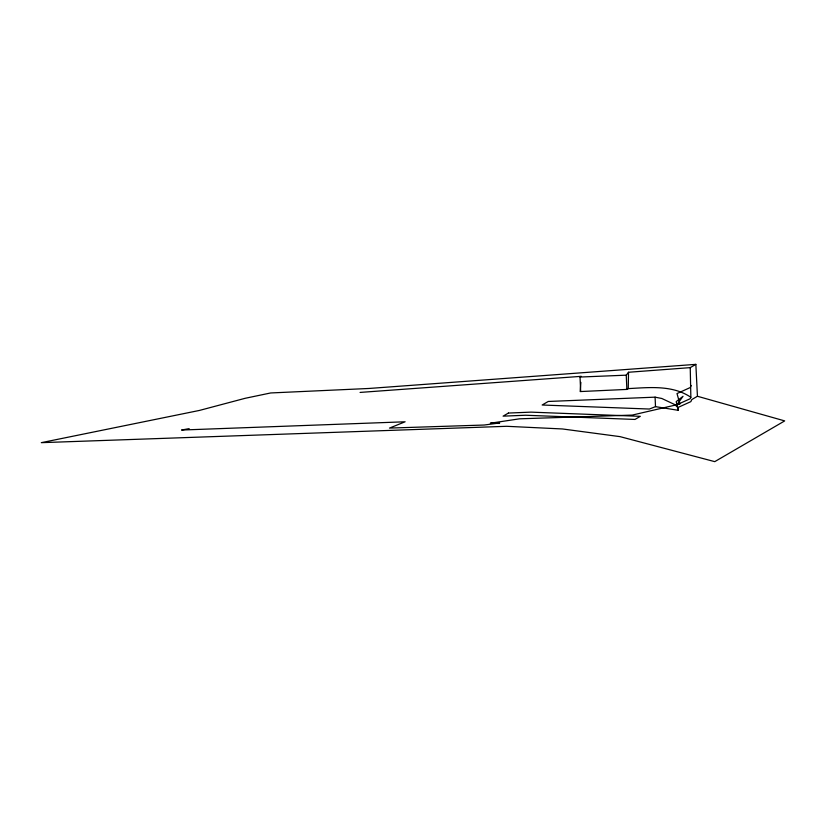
<?xml version="1.0" encoding="UTF-8"?>
<svg xmlns="http://www.w3.org/2000/svg" width="826" height="826" viewBox="0 0 826 826"><rect width="100%" height="100%" fill="white"/><g stroke="black" fill="none" stroke-linecap="round" stroke-linejoin="round"><path stroke-width="1.24" d="M580.885 382.397L580.172 391.565L626.872 389.418L628.245 388.612L628.524 372.258L690.237 367.632L695.853 364.359L697.433 396.263L691.827 399.536L690.846 401.632L677.609 407.641M691.207 385.463L690.226 387.549L676.99 393.568L679.953 404.017L632.241 415.086L519.502 418.823L490.314 423.222L499.699 422.953L484.17 425.029L389.49 428.085L405.112 421.787L181.555 430.036L189.164 428.632M690.237 367.632L690.856 397.285L690.175 398.741L676.938 404.75L683.03 396.294L676.184 401.622L678.363 410.326L655.503 406.65L649.391 409.035L542.166 405.008L548.237 401.467L655.09 397.161L661.832 398.493L674.832 404.606L677.692 407.435M626.872 389.418L626.253 375.169L628.524 372.258M580.657 391.276L580.038 377.038L581.236 376.336L360.074 392.422M695.853 364.359L368.995 388.468L270.691 392.959L245.157 398.297L199.407 410.439L41.3 442.664L506.658 426.299L562.454 428.962L620.016 436.634L714.758 461.641L784.7 420.899L697.433 396.263M580.038 377.038L626.253 375.169M628.245 388.612C649.122 387.508 672.519 384.833 690.856 397.285M677.857 408.54L678.363 410.326M655.09 397.161L655.503 406.65M508.424 413.052L503.096 416.149L525.656 415.241L634.977 419.443L640.305 416.335L530.984 412.133L508.424 413.052"/></g></svg>
